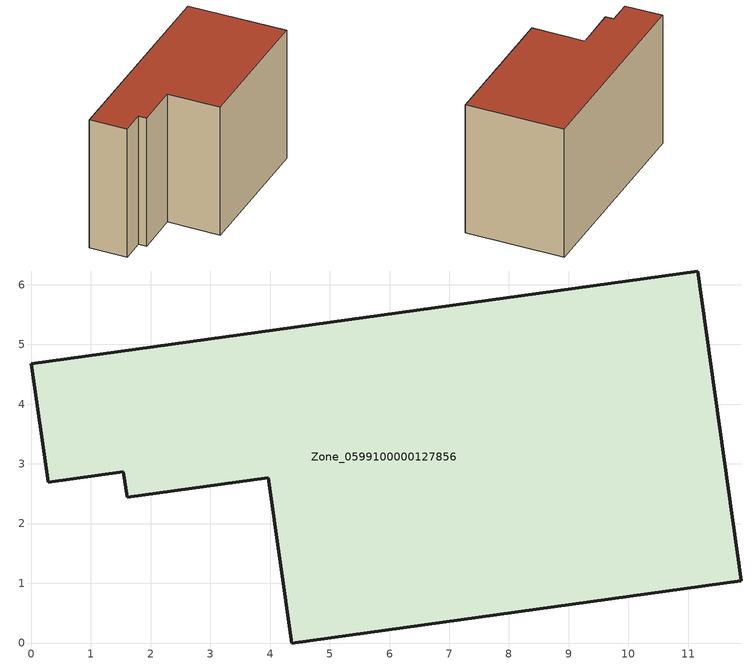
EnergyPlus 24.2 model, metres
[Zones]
Zone_0599100000127856
 floor ground (C_G): 11.16,6.23 11.89,1.04 4.36,0 3.97,2.77 1.61,2.44 1.54,2.87 0.28,2.69 0,4.68 z0
 wall outside (C_F): 11.89,1.04 11.16,6.23 0,4.68 0.28,2.69 1.54,2.87 1.61,2.44 3.97,2.77 4.36,0 11.89,1.04 z0:7.29
 roof outside (C_R): 4.36,0 11.89,1.04 11.16,6.23 0,4.68 0.28,2.69 1.54,2.87 1.61,2.44 3.97,2.77 z7.29
[BUILDING]
Pand.0599100000127856: North Axis=0; Terrain=City; Loads Convergence Tolerance Value=0.04; Temperature Convergence Tolerance Value=0.4; Solar Distribution=FullExterior; Maximum Number of Warmup Days=25; Minimum Number of Warmup Days=1
[Site:Location]
Rotterdam.The.Hague.AP_ZH_NLD Design_Conditions: Latitude=51.96; Longitude=4.45; Time Zone=1; Elevation=-4.5
[SITE:GROUNDTEMPERATURE:BUILDINGSURFACE]
18, 18, 18, 18, 18, 18, 18, 18, 18, 18, 18, 18
[MATERIAL] Thermal Absorptance=0.9; Solar Absorptance=0.7; Visible Absorptance=0.7
Name | Roughness | Thickness | Conductivity | Density | Specific Heat
G.TI.1946 | MediumSmooth | 0.15 | 1 | 540 | 1210
F.TI.1946 | Rough | 0.3 | 0.857143 | 1920 | 840
R.TI.1946 | MediumRough | 0.2 | 0.1 | 1500 | 1000
[CONSTRUCTION]
C_G: G.TI.1946
C_F: F.TI.1946
C_R: R.TI.1946
[ZONE]
Zone_0599100000127856: Type=1; Multiplier=1; Ceiling Height=Autocalculate; Volume=Autocalculate; Floor Area=autocalculate; Part of Total Floor Area=Yes
[ZONEINFILTRATION:DESIGNFLOWRATE]
Infil_Zone_0599100000127856: Zone or ZoneList or Space or SpaceList=Zone_0599100000127856; Schedule=AlwaysOn; Design Flow Rate Calculation Method=Flow/Area; Flow Rate per Floor Area=0.003; Constant Term Coefficient=1; Temperature Term Coefficient=0; Velocity Term Coefficient=0; Velocity Squared Term Coefficient=0
[HVACTEMPLATE:ZONE:IDEALLOADSAIRSYSTEM]
Zone_0599100000127856: Maximum Heating Supply Air Temperature=50; Minimum Cooling Supply Air Temperature=13; Maximum Heating Supply Air Humidity Ratio=0.0156; Minimum Cooling Supply Air Humidity Ratio=0.0077; Heating Limit=NoLimit; Cooling Limit=NoLimit; Dehumidification Control Type=ConstantSensibleHeatRatio; Cooling Sensible Heat Ratio=0.7; Dehumidification Setpoint=60; Humidification Control Type=None; Humidification Setpoint=30; Outdoor Air Method=None; Outdoor Air Flow Rate per Person=0.00944; Outdoor Air Flow Rate per Zone Floor Area=0; Outdoor Air Flow Rate per Zone=0; Demand Controlled Ventilation Type=None; Outdoor Air Economizer Type=NoEconomizer; Heat Recovery Type=None; Sensible Heat Recovery Effectiveness=0.7; Latent Heat Recovery Effectiveness=0.65
[ZONECONTROL:THERMOSTAT]
ThermostatControl_Zone_0599100000127856: Zone or ZoneList=Zone_0599100000127856; Control Type Schedule=DualSetpointControlType; Control 1=Thermostat_Zone_0599100000127856; Temperature Difference Between Cutout And Setpoint=0
[THERMOSTATSETPOINT:DUALSETPOINT]
Thermostat_Zone_0599100000127856: Heating Setpoint Temperature Schedule=HeatingSetpoint_Zone_0599100000127856; Cooling Setpoint Temperature Schedule=CoolingSetpoint_Zone_0599100000127856
[SCHEDULE:COMPACT]
HeatingSetpoint_Zone_0599100000127856: Through: 12/31, For: AllDays, Until: 24:00, 21
CoolingSetpoint_Zone_0599100000127856: Through: 12/31, For: AllDays, Until: 24:00, 24
DualSetpointControlType: Through: 12/31, For: AllDays, Until: 24:00, 4
AlwaysOn: Through: 12/31, For: AllDays, Until: 24:00, 1
